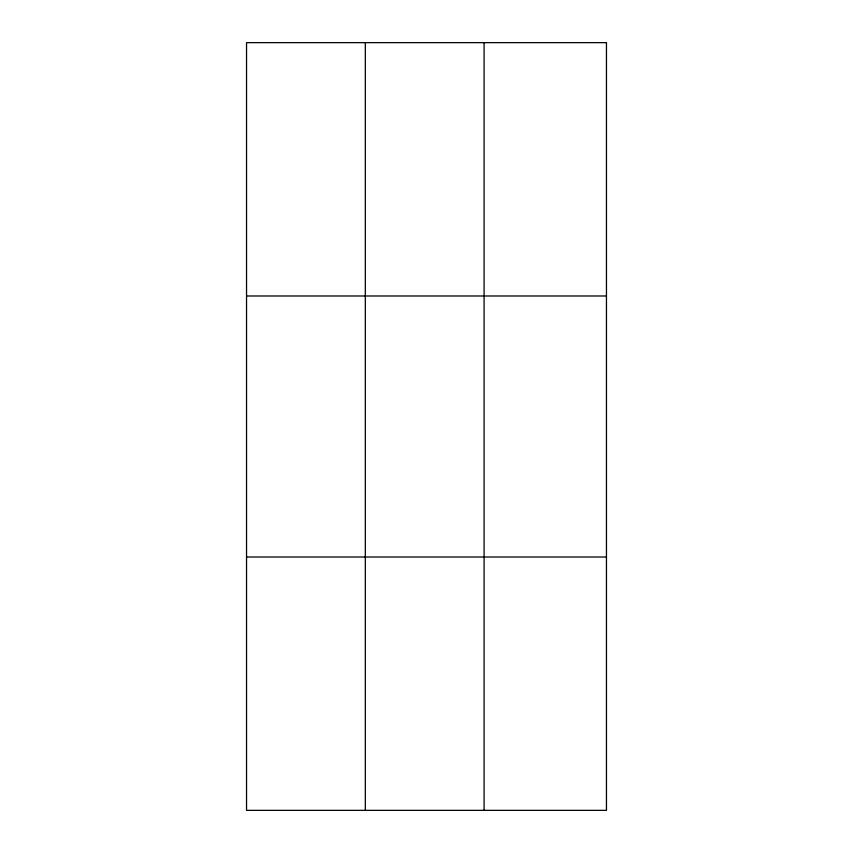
<?xml version="1.0" encoding="UTF-8"?>
<svg xmlns="http://www.w3.org/2000/svg" width="853" height="853" viewBox="0 0 853 853"><rect width="100%" height="100%" fill="white"/><g stroke="black" fill="none" stroke-linecap="round" stroke-linejoin="round"><path stroke-width="1.28" d="M365.319 810.35L365.319 42.65M484.088 810.35L484.088 42.65M246.538 295.991L606.462 295.991M246.538 557.009L606.462 557.009M606.462 42.65L606.462 810.35L246.538 810.35L246.538 42.65L606.462 42.65"/></g></svg>
